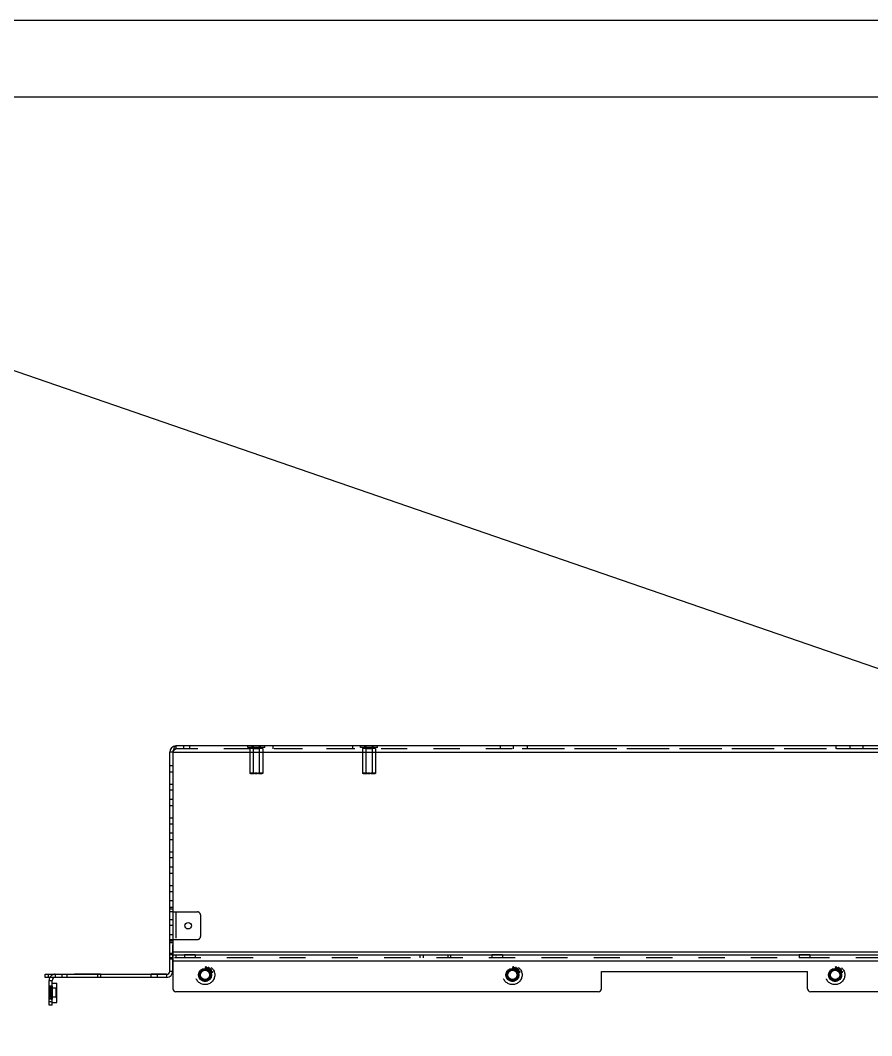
# Model space of a CAD drawing. Header units: millimetres. Extents: x 0 to 8948, y -1340 to 1100.
# Drawn here: x 4724.8 to 5001.9, y 769.6 to 1100 of the extents above; entities that cross this region are included whole.
import ezdxf

# ---------------------------------------------------------------- set-up
doc = ezdxf.new("R2010")
doc.units = ezdxf.units.MM
doc.header["$LTSCALE"] = 85.25
doc.linetypes.add('HIDDEN', pattern=[0.2, 0.1, -0.1])
doc.layers.get('0').update_dxf_attribs({"linetype": 'CONTINUOUS'})
doc.layers.add('02___PRT_ALL_AXES', color=7, linetype='CONTINUOUS')
doc.layers.add('DEFAULT_2', color=8, linetype='HIDDEN')

msp = doc.modelspace()

# ---------------------------------------------------------------- linework, layer by layer
at = {"color": 7, "linetype": 'Continuous'}
for p, q in [((4392.409, 1100), (5942.409, 1100)), ((4774.448, 861.913), (4773.448, 861.913)), ((4773.448, 810.913), (4774.448, 810.913)), ((4773.448, 799.913), (4774.448, 799.913)), ((4774.448, 795.913), (4773.448, 795.913)), ((4774.448, 794.913), (4773.448, 794.913)), ((4774.448, 795.913), (4774.448, 795.023)), ((4732.948, 788.613), (4732.948, 789.613)), ((4733.948, 788.613), (4733.948, 789.613)), ((4772.448, 789.613), (4772.448, 788.613)), ((4773.448, 790.613), (4774.448, 790.613)), ((4772.448, 788.613), (4732.948, 788.613)), ((4734.198, 787.613), (4735.198, 787.613)), ((4735.198, 779.613), (4735.198, 787.613)), ((4735.198, 786.763), (4736.698, 786.763)), ((4736.698, 780.463), (4736.698, 786.763)), ((4735.198, 780.613), (4734.198, 780.613)), ((4735.198, 780.463), (4736.698, 780.463)), ((4735.198, 779.613), (4734.198, 779.613))]:
    msp.add_line(p, q, dxfattribs=at)
msp.add_line((4392.409, 1100), (7581.815, 0))
at = {"color": 3, "linetype": 'Continuous'}
for p, q in [((5089.448, 863.913), (4775.448, 863.913)), ((4773.448, 790.613), (4773.448, 861.913)), ((4774.448, 861.913), (4774.448, 795.913)), ((4774.448, 861.913), (5090.448, 861.913)), ((4774.448, 809.913), (4773.448, 809.913)), ((4773.448, 800.913), (4774.448, 800.913)), ((4774.448, 796.913), (5090.448, 796.913)), ((4774.448, 795.913), (5146.948, 795.913)), ((4774.448, 795.023), (4774.448, 784.913)), ((5090.448, 793.913), (4774.448, 793.913)), ((4732.948, 789.613), (4772.448, 789.613)), ((4913.948, 784.913), (4913.948, 790.513)), ((4913.948, 790.513), (4980.948, 790.513)), ((4980.948, 784.913), (4980.948, 790.513)), ((4734.198, 779.613), (4734.198, 787.613)), ((4912.948, 783.913), (4775.448, 783.913)), ((5089.448, 783.913), (4981.948, 783.913))]:
    msp.add_line(p, q, dxfattribs=at)
at = {"color": 7, "linetype": 'Continuous'}
msp.add_lwpolyline([(4417.409, 25), (5917.409, 25), (5917.409, 1075), (4417.409, 1075)], close=True, dxfattribs=at)
for centre, radius in [((4784.948, 789.413), 1.8), ((4784.948, 789.413), 1.5), ((4884.948, 789.413), 1.8), ((4884.948, 789.413), 1.5), ((4989.948, 789.413), 1.8), ((4989.948, 789.413), 1.5)]:
    msp.add_circle(centre, radius, dxfattribs=at)
at = {"color": 3, "linetype": 'Continuous'}
for centre, radius, start, end in [((4775.448, 861.913), 2, 90, 180), ((4772.448, 790.613), 1, 270, 0), ((4736.198, 787.613), 2, 149.86467, 180), ((4775.448, 784.913), 1, 180, 270), ((4912.948, 784.913), 1, 270, 0), ((4981.948, 784.913), 1, 180, 270)]:
    msp.add_arc(centre, radius, start, end, dxfattribs=at)
at = {"color": 7, "linetype": 'Continuous'}
for centre, radius, start, end in [((4775.448, 861.913), 1, 144.96851, 180), ((4772.448, 790.613), 2, 270, 0), ((4736.198, 787.613), 1, 90, 180)]:
    msp.add_arc(centre, radius, start, end, dxfattribs=at)
at = {"color": 3, "linetype": 'Continuous'}
for points, knots in [([(4774.448, 861.913), (4774.494, 862.057), (4774.555, 862.249), (4774.618, 862.44), (4774.633, 862.487)], [0, 0, 0, 0, 0.7542178, 1, 1, 1, 1]), ([(4774.633, 862.487), (4774.697, 862.679), (4774.819, 863.028), (4774.987, 863.431), (4775.133, 863.679), (4775.25, 863.832), (4775.372, 863.913), (4775.448, 863.913)], [0, 0, 0, 0, 0.3589742, 0.6541261, 0.770894, 0.8657475, 1, 1, 1, 1])]:
    msp.add_open_spline(points, degree=3, knots=knots, dxfattribs=at)
at = {"layer": '02___PRT_ALL_AXES', "color": 8, "linetype": 'HIDDEN'}
for p, q in [((4799.503, 863.113), (4799.503, 854.913)), ((4803.693, 863.113), (4799.503, 863.113)), ((4799.703, 863.413), (4799.703, 863.113)), ((4803.493, 863.413), (4799.703, 863.413)), ((4800.598, 863.913), (4800.598, 854.913)), ((4802.598, 863.913), (4800.598, 863.913)), ((4802.598, 862.913), (4800.598, 862.913)), ((4802.598, 863.913), (4802.598, 854.913)), ((4803.493, 863.413), (4803.493, 863.113)), ((4803.693, 863.113), (4803.693, 854.913)), ((4806.948, 863.913), (4806.948, 862.913)), ((4832.948, 863.913), (4806.948, 863.913)), ((4832.948, 862.913), (4806.948, 862.913)), ((4832.948, 863.913), (4832.948, 862.913)), ((4836.203, 863.113), (4836.203, 854.913)), ((4840.393, 863.113), (4836.203, 863.113)), ((4836.403, 863.413), (4836.403, 863.113)), ((4840.193, 863.413), (4836.403, 863.413)), ((4837.298, 863.913), (4837.298, 854.913)), ((4839.298, 863.913), (4837.298, 863.913)), ((4839.298, 862.913), (4837.298, 862.913)), ((4839.298, 863.913), (4839.298, 854.913)), ((4840.193, 863.413), (4840.193, 863.113)), ((4840.393, 863.113), (4840.393, 854.913)), ((4880.948, 863.913), (4880.948, 862.913)), ((4998.948, 863.913), (4880.948, 863.913)), ((4998.948, 862.913), (4880.948, 862.913)), ((4885.198, 863.913), (4885.198, 862.913)), ((4889.698, 863.913), (4889.698, 862.913)), ((4990.198, 863.913), (4990.198, 862.913)), ((4994.698, 863.913), (4994.698, 862.913)), ((4998.948, 863.913), (4998.948, 862.913)), ((4803.693, 854.913), (4799.503, 854.913)), ((4840.393, 854.913), (4836.203, 854.913)), ((4773.448, 790.613), (4773.448, 802.483)), ((4774.448, 802.483), (4773.448, 802.483)), ((4773.448, 800.483), (4774.448, 800.483)), ((4774.448, 790.613), (4774.448, 802.483)), ((4778.198, 795.913), (4778.198, 794.913)), ((4781.698, 795.913), (4778.198, 795.913)), ((4781.698, 794.913), (4778.198, 794.913)), ((4781.698, 795.913), (4781.698, 794.913)), ((4878.198, 795.913), (4878.198, 794.913)), ((4881.698, 795.913), (4878.198, 795.913)), ((4881.698, 794.913), (4878.198, 794.913)), ((4881.698, 795.913), (4881.698, 794.913)), ((4981.698, 795.913), (4978.198, 795.913)), ((4978.198, 795.913), (4978.198, 794.913)), ((4981.698, 794.913), (4978.198, 794.913)), ((4981.698, 795.913), (4981.698, 794.913)), ((4738.448, 788.613), (4738.448, 789.613)), ((4750.948, 789.613), (4738.448, 789.613)), ((4739.948, 789.613), (4739.948, 788.613)), ((4749.948, 789.613), (4749.948, 788.613)), ((4750.948, 789.613), (4750.948, 788.613)), ((4767.389, 788.613), (4767.389, 789.613)), ((4772.448, 789.613), (4767.389, 789.613)), ((4769.389, 789.613), (4769.389, 788.613)), ((4750.948, 788.613), (4738.448, 788.613)), ((4772.448, 788.613), (4767.389, 788.613)), ((4734.198, 785.713), (4734.198, 781.513)), ((4735.198, 785.713), (4734.198, 785.713)), ((4734.198, 783.613), (4735.198, 783.613)), ((4735.198, 785.713), (4735.198, 781.513)), ((4735.198, 781.513), (4734.198, 781.513))]:
    msp.add_line(p, q, dxfattribs=at)
at = {"layer": '02___PRT_ALL_AXES', "color": 3, "linetype": 'Continuous'}
for centre, radius in [((4779.448, 805.413), 1.05), ((4784.948, 789.413), 2.1), ((4884.948, 789.413), 2.1), ((4989.948, 789.413), 2.1)]:
    msp.add_circle(centre, radius, dxfattribs=at)
at = {"layer": 'DEFAULT_2', "color": 8, "linetype": 'HIDDEN'}
for p, q in [((4775.448, 863.913), (4775.448, 862.913)), ((5089.448, 862.913), (4775.448, 862.913)), ((4777.948, 863.913), (4777.948, 862.913)), ((4779.948, 862.913), (4779.948, 863.913)), ((4798.855, 863.413), (4798.855, 863.913)), ((4804.34, 863.413), (4798.855, 863.413)), ((4800.227, 863.413), (4800.227, 863.913)), ((4800.598, 862.913), (4800.598, 854.913)), ((4802.598, 862.913), (4802.598, 854.913)), ((4802.969, 863.413), (4802.969, 863.913)), ((4804.34, 863.413), (4804.34, 863.913)), ((4835.555, 863.413), (4835.555, 863.913)), ((4841.04, 863.413), (4835.555, 863.413)), ((4836.927, 863.413), (4836.927, 863.913)), ((4837.298, 862.913), (4837.298, 854.913)), ((4839.298, 862.913), (4839.298, 854.913)), ((4839.669, 863.413), (4839.669, 863.913)), ((4841.04, 863.413), (4841.04, 863.913)), ((4774.448, 857.483), (4773.448, 857.483)), ((4773.448, 855.483), (4774.448, 855.483)), ((4799.631, 855.013), (4799.631, 854.913)), ((4800.968, 855.013), (4799.631, 855.013)), ((4799.678, 855.013), (4799.678, 854.913)), ((4799.678, 854.913), (4800.968, 854.913)), ((4799.814, 855.013), (4799.814, 854.913)), ((4799.908, 855.013), (4799.908, 854.913)), ((4799.948, 854.913), (4799.948, 855.013)), ((4800.097, 855.013), (4800.097, 854.913)), ((4800.189, 855.013), (4800.189, 854.913)), ((4800.303, 854.913), (4800.303, 855.013)), ((4800.41, 854.913), (4800.41, 855.013)), ((4800.515, 854.913), (4800.515, 855.013)), ((4800.722, 854.913), (4800.722, 855.013)), ((4800.864, 854.913), (4800.864, 855.013)), ((4800.968, 854.913), (4800.968, 855.013)), ((4801.167, 855.013), (4801.167, 854.913)), ((4801.936, 855.013), (4801.167, 855.013)), ((4801.168, 854.913), (4801.168, 855.013)), ((4801.207, 854.913), (4801.207, 855.013)), ((4801.207, 854.913), (4801.936, 854.913)), ((4801.231, 854.913), (4801.231, 855.013)), ((4801.312, 854.913), (4801.312, 855.013)), ((4801.316, 854.913), (4801.316, 855.013)), ((4801.335, 854.913), (4801.335, 855.013)), ((4801.355, 854.913), (4801.355, 855.013)), ((4801.401, 854.913), (4801.401, 855.013)), ((4801.419, 854.913), (4801.419, 855.013)), ((4801.523, 854.913), (4801.523, 855.013)), ((4801.547, 854.913), (4801.547, 855.013)), ((4801.607, 854.913), (4801.607, 855.013)), ((4801.63, 854.913), (4801.63, 855.013)), ((4801.71, 854.913), (4801.71, 855.013)), ((4801.755, 854.913), (4801.755, 855.013)), ((4801.766, 854.913), (4801.766, 855.013)), ((4801.771, 854.913), (4801.771, 855.013)), ((4801.81, 854.913), (4801.81, 855.013)), ((4801.811, 854.913), (4801.811, 855.013)), ((4801.837, 854.913), (4801.837, 855.013)), ((4801.869, 854.913), (4801.869, 855.013)), ((4801.912, 854.913), (4801.912, 855.013)), ((4801.916, 855.013), (4801.916, 854.913)), ((4801.918, 854.913), (4801.918, 855.013)), ((4801.918, 854.913), (4801.918, 855.013)), ((4801.935, 854.913), (4801.935, 855.013)), ((4801.936, 854.913), (4801.936, 855.013)), ((4802.309, 854.913), (4802.309, 855.013)), ((4803.6, 855.013), (4802.309, 855.013)), ((4802.309, 854.913), (4803.556, 854.913)), ((4802.313, 854.913), (4802.313, 855.013)), ((4802.373, 854.913), (4802.373, 855.013)), ((4802.407, 854.913), (4802.407, 855.013)), ((4802.457, 854.913), (4802.457, 855.013)), ((4802.46, 854.913), (4802.46, 855.013)), ((4802.485, 854.913), (4802.485, 855.013)), ((4802.487, 854.913), (4802.487, 855.013)), ((4802.494, 854.913), (4802.494, 855.013)), ((4802.509, 854.913), (4802.509, 855.013)), ((4802.516, 854.913), (4802.516, 855.013)), ((4802.518, 854.913), (4802.518, 855.013)), ((4802.543, 854.913), (4802.543, 855.013)), ((4802.546, 854.913), (4802.546, 855.013)), ((4802.593, 854.913), (4802.593, 855.013)), ((4802.596, 854.913), (4802.596, 855.013)), ((4802.608, 854.913), (4802.608, 855.013)), ((4802.618, 854.913), (4802.618, 855.013)), ((4802.63, 854.913), (4802.63, 855.013)), ((4802.643, 854.913), (4802.643, 855.013)), ((4802.678, 854.913), (4802.678, 855.013)), ((4802.69, 854.913), (4802.69, 855.013)), ((4802.694, 854.913), (4802.694, 855.013)), ((4802.698, 854.913), (4802.698, 855.013)), ((4802.7, 854.913), (4802.7, 855.013)), ((4802.701, 854.913), (4802.701, 855.013)), ((4802.72, 854.913), (4802.72, 855.013)), ((4802.75, 854.913), (4802.75, 855.013)), ((4802.764, 854.913), (4802.764, 855.013)), ((4802.766, 854.913), (4802.766, 855.013)), ((4802.791, 854.913), (4802.791, 855.013)), ((4802.793, 854.913), (4802.793, 855.013)), ((4802.819, 854.913), (4802.819, 855.013)), ((4802.844, 854.913), (4802.844, 855.013)), ((4802.852, 854.913), (4802.852, 855.013)), ((4802.859, 854.913), (4802.859, 855.013)), ((4802.894, 854.913), (4802.894, 855.013)), ((4802.926, 854.913), (4802.926, 855.013)), ((4802.927, 854.913), (4802.927, 855.013)), ((4802.958, 854.913), (4802.958, 855.013)), ((4802.994, 854.913), (4802.994, 855.013)), ((4803, 854.913), (4803, 855.013)), ((4803.009, 854.913), (4803.009, 855.013)), ((4803.034, 854.913), (4803.034, 855.013)), ((4803.059, 854.913), (4803.059, 855.013)), ((4803.061, 854.913), (4803.061, 855.013)), ((4803.087, 854.913), (4803.087, 855.013)), ((4803.102, 854.913), (4803.102, 855.013)), ((4803.133, 854.913), (4803.133, 855.013)), ((4803.151, 854.913), (4803.151, 855.013)), ((4803.152, 854.913), (4803.152, 855.013)), ((4803.154, 854.913), (4803.154, 855.013)), ((4803.156, 854.913), (4803.156, 855.013)), ((4803.209, 854.913), (4803.209, 855.013)), ((4803.221, 854.913), (4803.221, 855.013)), ((4803.239, 854.913), (4803.239, 855.013)), ((4803.244, 854.913), (4803.244, 855.013)), ((4803.259, 854.913), (4803.259, 855.013)), ((4803.261, 854.913), (4803.261, 855.013)), ((4803.274, 854.913), (4803.274, 855.013)), ((4803.296, 854.913), (4803.296, 855.013)), ((4803.306, 854.913), (4803.306, 855.013)), ((4803.348, 854.913), (4803.348, 855.013)), ((4803.375, 854.913), (4803.375, 855.013)), ((4803.407, 854.913), (4803.407, 855.013)), ((4803.409, 854.913), (4803.409, 855.013)), ((4803.428, 854.913), (4803.428, 855.013)), ((4803.43, 854.913), (4803.43, 855.013)), ((4803.45, 854.913), (4803.45, 855.013)), ((4803.474, 854.913), (4803.474, 855.013)), ((4803.492, 854.913), (4803.492, 855.013)), ((4803.493, 854.913), (4803.493, 855.013)), ((4803.502, 854.913), (4803.502, 855.013)), ((4803.516, 854.913), (4803.516, 855.013)), ((4803.556, 855.013), (4803.556, 854.913)), ((4803.575, 854.913), (4803.575, 855.013)), ((4803.585, 855.013), (4803.585, 854.913)), ((4803.585, 854.913), (4803.6, 854.913)), ((4803.6, 854.913), (4803.6, 855.013)), ((4836.331, 855.013), (4836.331, 854.913)), ((4837.668, 855.013), (4836.331, 855.013)), ((4836.378, 855.013), (4836.378, 854.913)), ((4836.378, 854.913), (4837.668, 854.913)), ((4836.514, 855.013), (4836.514, 854.913)), ((4836.608, 855.013), (4836.608, 854.913)), ((4836.648, 854.913), (4836.648, 855.013)), ((4836.797, 855.013), (4836.797, 854.913)), ((4836.889, 855.013), (4836.889, 854.913)), ((4837.003, 854.913), (4837.003, 855.013)), ((4837.11, 854.913), (4837.11, 855.013)), ((4837.215, 854.913), (4837.215, 855.013)), ((4837.422, 854.913), (4837.422, 855.013)), ((4837.564, 854.913), (4837.564, 855.013)), ((4837.668, 854.913), (4837.668, 855.013)), ((4837.867, 855.013), (4837.867, 854.913)), ((4838.636, 855.013), (4837.867, 855.013)), ((4837.868, 854.913), (4837.868, 855.013)), ((4837.907, 854.913), (4837.907, 855.013)), ((4837.907, 854.913), (4838.636, 854.913)), ((4837.931, 854.913), (4837.931, 855.013)), ((4838.012, 854.913), (4838.012, 855.013)), ((4838.016, 854.913), (4838.016, 855.013)), ((4838.035, 854.913), (4838.035, 855.013)), ((4838.055, 854.913), (4838.055, 855.013)), ((4838.101, 854.913), (4838.101, 855.013)), ((4838.119, 854.913), (4838.119, 855.013)), ((4838.223, 854.913), (4838.223, 855.013)), ((4838.247, 854.913), (4838.247, 855.013)), ((4838.307, 854.913), (4838.307, 855.013)), ((4838.33, 854.913), (4838.33, 855.013)), ((4838.41, 854.913), (4838.41, 855.013)), ((4838.455, 854.913), (4838.455, 855.013)), ((4838.466, 854.913), (4838.466, 855.013)), ((4838.471, 854.913), (4838.471, 855.013)), ((4838.51, 854.913), (4838.51, 855.013)), ((4838.511, 854.913), (4838.511, 855.013)), ((4838.537, 854.913), (4838.537, 855.013)), ((4838.569, 854.913), (4838.569, 855.013)), ((4838.612, 854.913), (4838.612, 855.013)), ((4838.616, 855.013), (4838.616, 854.913)), ((4838.618, 854.913), (4838.618, 855.013)), ((4838.618, 854.913), (4838.618, 855.013)), ((4838.635, 854.913), (4838.635, 855.013)), ((4838.636, 854.913), (4838.636, 855.013)), ((4839.009, 854.913), (4839.009, 855.013)), ((4840.3, 855.013), (4839.009, 855.013)), ((4839.009, 854.913), (4840.256, 854.913)), ((4839.013, 854.913), (4839.013, 855.013)), ((4839.073, 854.913), (4839.073, 855.013)), ((4839.107, 854.913), (4839.107, 855.013)), ((4839.157, 854.913), (4839.157, 855.013)), ((4839.16, 854.913), (4839.16, 855.013)), ((4839.185, 854.913), (4839.185, 855.013)), ((4839.187, 854.913), (4839.187, 855.013)), ((4839.194, 854.913), (4839.194, 855.013)), ((4839.209, 854.913), (4839.209, 855.013)), ((4839.216, 854.913), (4839.216, 855.013)), ((4839.218, 854.913), (4839.218, 855.013)), ((4839.243, 854.913), (4839.243, 855.013)), ((4839.246, 854.913), (4839.246, 855.013)), ((4839.293, 854.913), (4839.293, 855.013)), ((4839.296, 854.913), (4839.296, 855.013)), ((4839.308, 854.913), (4839.308, 855.013)), ((4839.318, 854.913), (4839.318, 855.013)), ((4839.33, 854.913), (4839.33, 855.013)), ((4839.343, 854.913), (4839.343, 855.013)), ((4839.378, 854.913), (4839.378, 855.013)), ((4839.39, 854.913), (4839.39, 855.013)), ((4839.394, 854.913), (4839.394, 855.013)), ((4839.398, 854.913), (4839.398, 855.013)), ((4839.4, 854.913), (4839.4, 855.013)), ((4839.401, 854.913), (4839.401, 855.013)), ((4839.42, 854.913), (4839.42, 855.013)), ((4839.45, 854.913), (4839.45, 855.013)), ((4839.464, 854.913), (4839.464, 855.013)), ((4839.466, 854.913), (4839.466, 855.013)), ((4839.491, 854.913), (4839.491, 855.013)), ((4839.493, 854.913), (4839.493, 855.013)), ((4839.519, 854.913), (4839.519, 855.013)), ((4839.544, 854.913), (4839.544, 855.013)), ((4839.552, 854.913), (4839.552, 855.013)), ((4839.559, 854.913), (4839.559, 855.013)), ((4839.594, 854.913), (4839.594, 855.013)), ((4839.626, 854.913), (4839.626, 855.013)), ((4839.627, 854.913), (4839.627, 855.013)), ((4839.658, 854.913), (4839.658, 855.013)), ((4839.694, 854.913), (4839.694, 855.013)), ((4839.7, 854.913), (4839.7, 855.013)), ((4839.709, 854.913), (4839.709, 855.013)), ((4839.734, 854.913), (4839.734, 855.013)), ((4839.759, 854.913), (4839.759, 855.013)), ((4839.761, 854.913), (4839.761, 855.013)), ((4839.787, 854.913), (4839.787, 855.013)), ((4839.802, 854.913), (4839.802, 855.013)), ((4839.833, 854.913), (4839.833, 855.013)), ((4839.851, 854.913), (4839.851, 855.013)), ((4839.852, 854.913), (4839.852, 855.013)), ((4839.854, 854.913), (4839.854, 855.013)), ((4839.856, 854.913), (4839.856, 855.013)), ((4839.909, 854.913), (4839.909, 855.013)), ((4839.921, 854.913), (4839.921, 855.013)), ((4839.939, 854.913), (4839.939, 855.013)), ((4839.944, 854.913), (4839.944, 855.013)), ((4839.959, 854.913), (4839.959, 855.013)), ((4839.961, 854.913), (4839.961, 855.013)), ((4839.974, 854.913), (4839.974, 855.013)), ((4839.996, 854.913), (4839.996, 855.013)), ((4840.006, 854.913), (4840.006, 855.013)), ((4840.048, 854.913), (4840.048, 855.013)), ((4840.075, 854.913), (4840.075, 855.013)), ((4840.107, 854.913), (4840.107, 855.013)), ((4840.109, 854.913), (4840.109, 855.013)), ((4840.128, 854.913), (4840.128, 855.013)), ((4840.13, 854.913), (4840.13, 855.013)), ((4840.15, 854.913), (4840.15, 855.013)), ((4840.174, 854.913), (4840.174, 855.013)), ((4840.192, 854.913), (4840.192, 855.013)), ((4840.193, 854.913), (4840.193, 855.013)), ((4840.202, 854.913), (4840.202, 855.013)), ((4840.216, 854.913), (4840.216, 855.013)), ((4840.256, 855.013), (4840.256, 854.913)), ((4840.275, 854.913), (4840.275, 855.013)), ((4840.285, 855.013), (4840.285, 854.913)), ((4840.285, 854.913), (4840.3, 854.913)), ((4840.3, 854.913), (4840.3, 855.013)), ((4773.448, 851.483), (4774.448, 851.483)), ((4774.448, 849.483), (4773.448, 849.483)), ((4774.448, 846.483), (4773.448, 846.483)), ((4773.448, 844.483), (4774.448, 844.483)), ((4773.448, 840.483), (4774.448, 840.483)), ((4774.448, 838.483), (4773.448, 838.483)), ((4774.448, 835.483), (4773.448, 835.483)), ((4773.448, 833.483), (4774.448, 833.483)), ((4773.448, 829.483), (4774.448, 829.483)), ((4774.448, 827.483), (4773.448, 827.483)), ((4774.448, 824.483), (4773.448, 824.483)), ((4773.448, 822.483), (4774.448, 822.483)), ((4773.448, 818.483), (4774.448, 818.483)), ((4774.448, 816.483), (4773.448, 816.483)), ((4774.448, 813.483), (4773.448, 813.483)), ((4773.448, 811.483), (4774.448, 811.483)), ((4774.448, 809.913), (4782.448, 809.913)), ((4775.448, 809.913), (4775.448, 800.913)), ((4773.448, 807.483), (4774.448, 807.483)), ((4783.448, 808.913), (4783.448, 801.913)), ((4774.448, 805.483), (4773.448, 805.483)), ((4774.448, 802.483), (4773.448, 802.483)), ((4773.448, 800.483), (4774.448, 800.483)), ((4774.448, 800.913), (4782.448, 800.913)), ((4773.448, 796.483), (4774.448, 796.483)), ((4774.448, 794.483), (4773.448, 794.483)), ((5090.448, 794.913), (4774.448, 794.913)), ((4775.448, 795.913), (4775.448, 794.913)), ((4854.948, 794.913), (4854.948, 795.913)), ((4855.948, 795.913), (4855.948, 794.913)), ((4863.948, 795.913), (4863.948, 794.913)), ((4864.948, 794.913), (4864.948, 795.913)), ((4736.198, 789.613), (4736.198, 788.613)), ((4767.389, 788.613), (4767.389, 789.613)), ((4769.389, 789.613), (4769.389, 788.613)), ((4785.044, 792.014), (4785.039, 791.878)), ((4785.039, 791.878), (4785.052, 791.877)), ((4785.318, 791.577), (4785.306, 791.578)), ((4785.311, 791.473), (4785.318, 791.577)), ((4785.543, 791.81), (4785.532, 791.772)), ((4785.532, 791.772), (4785.738, 791.71)), ((4785.75, 791.747), (4785.543, 791.81)), ((4785.71, 791.368), (4785.703, 791.356)), ((4785.786, 791.334), (4785.71, 791.368)), ((4785.738, 791.71), (4785.75, 791.747)), ((4786.034, 791.745), (4785.786, 791.334)), ((4785.814, 791.33), (4786.057, 791.732)), ((4786.302, 791.67), (4785.814, 791.33)), ((4785.849, 791.268), (4786.255, 791.55)), ((4785.986, 791.855), (4785.978, 791.843)), ((4785.978, 791.843), (4786.016, 791.809)), ((4786.103, 791.756), (4786.18, 791.721)), ((4786.255, 791.55), (4786.179, 791.069)), ((4786.18, 791.721), (4786.187, 791.734)), ((4786.216, 791.133), (4786.302, 791.67)), ((4786.435, 791.497), (4786.216, 791.133)), ((4786.279, 791.102), (4786.492, 791.455)), ((4786.333, 790.993), (4786.291, 791.032)), ((4786.326, 790.98), (4786.333, 790.993)), ((4786.4, 791.605), (4786.392, 791.593)), ((4786.392, 791.593), (4786.433, 791.556)), ((4786.479, 790.971), (4786.461, 790.977)), ((4786.541, 791.485), (4786.615, 791.459)), ((4786.615, 791.459), (4786.622, 791.471)), ((4786.657, 791.029), (4786.637, 791.024)), ((4786.754, 791.277), (4786.747, 791.259)), ((4786.848, 790.176), (4786.859, 790.148)), ((4786.859, 790.148), (4787.341, 790.349)), ((4787.318, 790.404), (4786.904, 790.232)), ((4786.904, 790.232), (4786.927, 790.359)), ((4786.927, 790.359), (4786.906, 790.364)), ((4786.981, 790.814), (4786.948, 790.793)), ((4786.948, 790.793), (4787.062, 790.611)), ((4787.095, 790.631), (4786.981, 790.814)), ((4787.062, 790.611), (4787.095, 790.631)), ((4787.342, 790.499), (4787.328, 790.494)), ((4787.328, 790.494), (4787.339, 790.447)), ((4787.387, 790.333), (4787.41, 790.297)), ((4787.41, 790.297), (4787.423, 790.303)), ((4885.044, 792.014), (4885.039, 791.878)), ((4885.039, 791.878), (4885.052, 791.877)), ((4885.318, 791.577), (4885.306, 791.578)), ((4885.311, 791.473), (4885.318, 791.577)), ((4885.543, 791.81), (4885.532, 791.772)), ((4885.532, 791.772), (4885.738, 791.71)), ((4885.75, 791.747), (4885.543, 791.81)), ((4885.71, 791.368), (4885.703, 791.356)), ((4885.786, 791.334), (4885.71, 791.368)), ((4885.738, 791.71), (4885.75, 791.747)), ((4886.034, 791.745), (4885.786, 791.334)), ((4885.814, 791.33), (4886.057, 791.732)), ((4886.302, 791.67), (4885.814, 791.33)), ((4885.849, 791.268), (4886.255, 791.55)), ((4885.986, 791.855), (4885.978, 791.843)), ((4885.978, 791.843), (4886.016, 791.809)), ((4886.103, 791.756), (4886.18, 791.721)), ((4886.255, 791.55), (4886.179, 791.069)), ((4886.18, 791.721), (4886.187, 791.734)), ((4886.216, 791.133), (4886.302, 791.67)), ((4886.435, 791.497), (4886.216, 791.133)), ((4886.279, 791.102), (4886.492, 791.455)), ((4886.333, 790.993), (4886.291, 791.032)), ((4886.326, 790.98), (4886.333, 790.993)), ((4886.4, 791.605), (4886.392, 791.593)), ((4886.392, 791.593), (4886.433, 791.556)), ((4886.479, 790.971), (4886.461, 790.977)), ((4886.541, 791.485), (4886.615, 791.459)), ((4886.615, 791.459), (4886.622, 791.471)), ((4886.657, 791.029), (4886.637, 791.024)), ((4886.754, 791.277), (4886.747, 791.259)), ((4886.848, 790.176), (4886.859, 790.148)), ((4886.859, 790.148), (4887.341, 790.349)), ((4887.318, 790.404), (4886.904, 790.232)), ((4886.904, 790.232), (4886.927, 790.359)), ((4886.927, 790.359), (4886.906, 790.364)), ((4886.981, 790.814), (4886.948, 790.793)), ((4886.948, 790.793), (4887.062, 790.611)), ((4887.095, 790.631), (4886.981, 790.814)), ((4887.062, 790.611), (4887.095, 790.631)), ((4887.342, 790.499), (4887.328, 790.494)), ((4887.328, 790.494), (4887.339, 790.447)), ((4887.387, 790.333), (4887.41, 790.297)), ((4887.41, 790.297), (4887.423, 790.303)), ((4990.044, 792.014), (4990.039, 791.878)), ((4990.039, 791.878), (4990.052, 791.877)), ((4990.318, 791.577), (4990.306, 791.578)), ((4990.311, 791.473), (4990.318, 791.577)), ((4990.543, 791.81), (4990.532, 791.772)), ((4990.532, 791.772), (4990.738, 791.71)), ((4990.75, 791.747), (4990.543, 791.81)), ((4990.71, 791.368), (4990.703, 791.356)), ((4990.786, 791.334), (4990.71, 791.368)), ((4990.738, 791.71), (4990.75, 791.747)), ((4991.034, 791.745), (4990.786, 791.334)), ((4990.814, 791.33), (4991.057, 791.732)), ((4991.302, 791.67), (4990.814, 791.33)), ((4990.849, 791.268), (4991.255, 791.55)), ((4990.986, 791.855), (4990.978, 791.843)), ((4990.978, 791.843), (4991.016, 791.809)), ((4991.103, 791.756), (4991.18, 791.721)), ((4991.255, 791.55), (4991.179, 791.069)), ((4991.18, 791.721), (4991.187, 791.734)), ((4991.216, 791.133), (4991.302, 791.67)), ((4991.435, 791.497), (4991.216, 791.133)), ((4991.279, 791.102), (4991.492, 791.455)), ((4991.333, 790.993), (4991.291, 791.032)), ((4991.326, 790.98), (4991.333, 790.993)), ((4991.4, 791.605), (4991.392, 791.593)), ((4991.392, 791.593), (4991.433, 791.556)), ((4991.479, 790.971), (4991.461, 790.977)), ((4991.541, 791.485), (4991.615, 791.459)), ((4991.615, 791.459), (4991.622, 791.471)), ((4991.657, 791.029), (4991.637, 791.024)), ((4991.754, 791.277), (4991.747, 791.259)), ((4991.848, 790.176), (4991.859, 790.148)), ((4991.859, 790.148), (4992.341, 790.349)), ((4992.318, 790.404), (4991.904, 790.232)), ((4991.904, 790.232), (4991.927, 790.359)), ((4991.927, 790.359), (4991.906, 790.364)), ((4991.981, 790.814), (4991.948, 790.793)), ((4991.948, 790.793), (4992.062, 790.611)), ((4992.095, 790.631), (4991.981, 790.814)), ((4992.062, 790.611), (4992.095, 790.631)), ((4992.342, 790.499), (4992.328, 790.494)), ((4992.328, 790.494), (4992.339, 790.447)), ((4992.387, 790.333), (4992.41, 790.297)), ((4992.41, 790.297), (4992.423, 790.303)), ((4734.228, 785.738), (4734.228, 781.488)), ((4734.228, 785.738), (4734.328, 785.738)), ((4734.228, 785.413), (4734.528, 785.113)), ((4734.328, 785.738), (4734.328, 781.488)), ((4734.328, 785.738), (4734.818, 785.512)), ((4734.528, 785.113), (4734.528, 782.113)), ((4736.398, 785.113), (4734.528, 785.113)), ((4734.818, 785.738), (4734.818, 781.488)), ((4734.818, 785.738), (4735.198, 785.738)), ((4736.398, 785.113), (4736.698, 785.413)), ((4736.398, 785.113), (4736.398, 782.113)), ((4736.678, 784.811), (4736.678, 786.241)), ((4736.698, 786.241), (4736.678, 786.241)), ((4736.678, 786.239), (4736.698, 786.239)), ((4736.698, 786.214), (4736.678, 786.214)), ((4736.678, 786.213), (4736.698, 786.213)), ((4736.678, 786.181), (4736.698, 786.181)), ((4736.678, 786.177), (4736.698, 786.177)), ((4736.678, 786.172), (4736.698, 786.172)), ((4736.678, 786.092), (4736.698, 786.092)), ((4736.678, 786.078), (4736.698, 786.078)), ((4736.678, 786.077), (4736.698, 786.077)), ((4736.698, 786.055), (4736.678, 786.055)), ((4736.678, 786.049), (4736.698, 786.049)), ((4736.678, 786.043), (4736.698, 786.043)), ((4736.678, 786.028), (4736.698, 786.028)), ((4736.678, 786.01), (4736.698, 786.01)), ((4736.678, 786.009), (4736.698, 786.009)), ((4736.678, 785.992), (4736.698, 785.992)), ((4736.678, 785.976), (4736.698, 785.976)), ((4736.678, 785.975), (4736.698, 785.975)), ((4736.678, 785.972), (4736.698, 785.972)), ((4736.698, 785.959), (4736.678, 785.959)), ((4736.698, 785.956), (4736.678, 785.956)), ((4736.678, 785.954), (4736.698, 785.954)), ((4736.678, 785.947), (4736.698, 785.947)), ((4736.698, 785.945), (4736.678, 785.945)), ((4736.678, 785.934), (4736.698, 785.934)), ((4736.678, 785.932), (4736.698, 785.932)), ((4736.678, 785.921), (4736.698, 785.921)), ((4736.678, 785.91), (4736.698, 785.91)), ((4736.678, 785.902), (4736.698, 785.902)), ((4736.678, 785.889), (4736.698, 785.889)), ((4736.678, 785.87), (4736.698, 785.87)), ((4736.678, 785.832), (4736.698, 785.832)), ((4736.678, 785.814), (4736.698, 785.814)), ((4736.698, 785.805), (4736.678, 785.805)), ((4736.678, 785.793), (4736.698, 785.793)), ((4736.678, 785.78), (4736.698, 785.78)), ((4736.678, 785.778), (4736.698, 785.778)), ((4736.678, 785.777), (4736.698, 785.777)), ((4736.678, 785.756), (4736.698, 785.756)), ((4736.678, 785.75), (4736.698, 785.75)), ((4736.678, 785.736), (4736.698, 785.736)), ((4736.678, 785.73), (4736.698, 785.73)), ((4736.678, 785.711), (4736.698, 785.711)), ((4736.678, 785.703), (4736.698, 785.703)), ((4736.698, 785.697), (4736.678, 785.697)), ((4736.698, 785.689), (4736.678, 785.689)), ((4736.678, 785.686), (4736.698, 785.686)), ((4736.698, 785.685), (4736.678, 785.685)), ((4736.678, 785.673), (4736.698, 785.673)), ((4736.698, 785.673), (4736.678, 785.673)), ((4736.678, 785.671), (4736.698, 785.671)), ((4736.678, 785.659), (4736.698, 785.659)), ((4736.678, 785.655), (4736.698, 785.655)), ((4736.678, 785.648), (4736.698, 785.648)), ((4736.678, 785.646), (4736.698, 785.646)), ((4736.678, 785.568), (4736.698, 785.568)), ((4736.678, 785.556), (4736.698, 785.556)), ((4736.678, 785.534), (4736.698, 785.534)), ((4736.678, 785.53), (4736.698, 785.53)), ((4736.678, 785.513), (4736.698, 785.513)), ((4736.698, 785.483), (4736.678, 785.483)), ((4736.698, 785.477), (4736.678, 785.477)), ((4736.678, 785.476), (4736.698, 785.476)), ((4736.698, 785.468), (4736.678, 785.468)), ((4736.678, 785.459), (4736.698, 785.459)), ((4736.678, 785.44), (4736.698, 785.44)), ((4736.678, 785.424), (4736.698, 785.424)), ((4736.678, 785.415), (4736.698, 785.415)), ((4736.678, 785.386), (4736.698, 785.386)), ((4736.678, 785.333), (4736.698, 785.333)), ((4736.698, 785.302), (4736.678, 785.302)), ((4736.678, 785.281), (4736.698, 785.281)), ((4736.678, 785.269), (4736.698, 785.269)), ((4736.678, 785.265), (4736.698, 785.265)), ((4736.678, 785.255), (4736.698, 785.255)), ((4736.678, 785.232), (4736.698, 785.232)), ((4736.698, 785.229), (4736.678, 785.229)), ((4736.678, 785.225), (4736.698, 785.225)), ((4736.678, 785.224), (4736.698, 785.224)), ((4736.678, 785.193), (4736.698, 785.193)), ((4736.698, 785.18), (4736.678, 785.18)), ((4736.678, 785.177), (4736.698, 785.177)), ((4736.678, 785.173), (4736.698, 785.173)), ((4736.698, 785.171), (4736.678, 785.171)), ((4736.678, 785.157), (4736.698, 785.157)), ((4736.678, 785.129), (4736.698, 785.129)), ((4736.678, 785.128), (4736.698, 785.128)), ((4736.678, 785.116), (4736.698, 785.116)), ((4736.678, 785.109), (4736.698, 785.109)), ((4736.678, 785.091), (4736.698, 785.091)), ((4736.678, 785.068), (4736.698, 785.068)), ((4736.678, 785.064), (4736.698, 785.064)), ((4736.678, 785.025), (4736.698, 785.025)), ((4736.678, 785.015), (4736.698, 785.015)), ((4736.678, 785.014), (4736.698, 785.014)), ((4736.678, 784.994), (4736.698, 784.994)), ((4736.678, 784.994), (4736.698, 784.994)), ((4736.678, 784.993), (4736.698, 784.993)), ((4736.678, 784.977), (4736.698, 784.977)), ((4736.678, 784.951), (4736.698, 784.951)), ((4736.678, 784.934), (4736.698, 784.934)), ((4736.678, 784.933), (4736.698, 784.933)), ((4736.678, 784.831), (4736.698, 784.831)), ((4736.678, 784.811), (4736.698, 784.811)), ((4736.678, 784.348), (4736.678, 784.699)), ((4736.698, 784.699), (4736.678, 784.699)), ((4736.678, 784.694), (4736.698, 784.694)), ((4736.678, 784.647), (4736.698, 784.647)), ((4736.698, 784.604), (4736.678, 784.604)), ((4736.678, 784.6), (4736.698, 784.6)), ((4736.678, 784.564), (4736.698, 784.564)), ((4736.678, 784.559), (4736.698, 784.559)), ((4736.698, 784.552), (4736.678, 784.552)), ((4736.678, 784.549), (4736.698, 784.549)), ((4736.698, 784.533), (4736.678, 784.533)), ((4736.678, 784.503), (4736.698, 784.503)), ((4736.678, 784.497), (4736.698, 784.497)), ((4736.678, 784.432), (4736.698, 784.432)), ((4736.698, 784.376), (4736.678, 784.376)), ((4736.678, 784.348), (4736.698, 784.348)), ((4734.528, 782.113), (4734.228, 781.813)), ((4734.228, 781.488), (4734.328, 781.488)), ((4734.818, 781.713), (4734.328, 781.488)), ((4736.398, 782.113), (4734.528, 782.113)), ((4734.818, 781.488), (4735.198, 781.488)), ((4736.398, 782.113), (4736.698, 781.813))]:
    msp.add_line(p, q, dxfattribs=at)
for centre, radius in [((4784.948, 789.413), 3.15), ((4784.948, 789.413), 2.125), ((4784.948, 789.413), 1.9), ((4884.948, 789.413), 3.15), ((4884.948, 789.413), 2.125), ((4884.948, 789.413), 1.9), ((4989.948, 789.413), 3.15), ((4989.948, 789.413), 2.125), ((4989.948, 789.413), 1.9)]:
    msp.add_circle(centre, radius, dxfattribs=at)
for centre, radius, start, end in [((4775.448, 861.913), 1, 90, 144.96851), ((4782.448, 808.913), 1, 0, 90), ((4782.448, 801.913), 1, 270, 0), ((4736.198, 787.613), 2, 90, 149.86467), ((4785.515, 789.794), 1.438, 58.91018, 62.46337), ((4885.515, 789.794), 1.438, 58.91018, 62.46337), ((4990.515, 789.794), 1.438, 58.91018, 62.46337)]:
    msp.add_arc(centre, radius, start, end, dxfattribs=at)
msp.add_open_spline([(4774.448, 861.913), (4774.53, 862.041), (4774.687, 862.287), (4774.962, 862.667), (4775.255, 862.913), (4775.448, 862.913)], degree=3, knots=[0, 0, 0, 0, 0.3160847, 0.5993038, 1, 1, 1, 1], dxfattribs=at)
for points in [[(4785.012, 791.614), (4785.007, 791.572), (4785.02, 791.535), (4785.05, 791.503)], [(4785.058, 791.702), (4785.031, 791.678), (4785.016, 791.648), (4785.012, 791.614)], [(4785.208, 792.039), (4785.15, 792.046), (4785.095, 792.037), (4785.044, 792.014)], [(4785.05, 791.503), (4785.08, 791.472), (4785.122, 791.453), (4785.175, 791.448)], [(4785.052, 791.877), (4785.062, 791.921), (4785.084, 791.956), (4785.118, 791.981)], [(4785.084, 791.511), (4785.064, 791.532), (4785.056, 791.555), (4785.059, 791.58)], [(4785.199, 791.776), (4785.133, 791.75), (4785.086, 791.726), (4785.058, 791.702)], [(4785.059, 791.58), (4785.061, 791.6), (4785.071, 791.618), (4785.091, 791.632)], [(4785.163, 791.474), (4785.131, 791.477), (4785.104, 791.49), (4785.084, 791.511)], [(4785.091, 791.632), (4785.111, 791.647), (4785.15, 791.666), (4785.209, 791.689)], [(4785.118, 791.981), (4785.152, 792.007), (4785.187, 792.017), (4785.225, 792.013)], [(4785.306, 791.578), (4785.28, 791.501), (4785.232, 791.466), (4785.163, 791.474)], [(4785.175, 791.448), (4785.228, 791.442), (4785.273, 791.451), (4785.311, 791.473)], [(4785.303, 791.828), (4785.281, 791.812), (4785.247, 791.795), (4785.199, 791.776)], [(4785.351, 791.977), (4785.319, 792.012), (4785.272, 792.032), (4785.208, 792.039)], [(4785.209, 791.689), (4785.269, 791.713), (4785.314, 791.734), (4785.341, 791.754)], [(4785.225, 792.013), (4785.26, 792.009), (4785.289, 791.996), (4785.311, 791.972)], [(4785.34, 791.892), (4785.337, 791.865), (4785.325, 791.844), (4785.303, 791.828)], [(4785.311, 791.972), (4785.333, 791.948), (4785.343, 791.921), (4785.34, 791.892)], [(4785.341, 791.754), (4785.369, 791.773), (4785.386, 791.805), (4785.391, 791.849)], [(4785.391, 791.849), (4785.396, 791.899), (4785.383, 791.943), (4785.351, 791.977)], [(4785.703, 791.356), (4785.712, 791.352), (4785.738, 791.338), (4785.779, 791.313)], [(4785.779, 791.313), (4785.813, 791.292), (4785.837, 791.277), (4785.849, 791.268)], [(4786.085, 791.792), (4786.059, 791.808), (4786.025, 791.829), (4785.986, 791.855)], [(4786.016, 791.809), (4786.033, 791.794), (4786.043, 791.782), (4786.044, 791.775)], [(4786.044, 791.775), (4786.045, 791.768), (4786.041, 791.758), (4786.034, 791.745)], [(4786.057, 791.732), (4786.072, 791.757), (4786.087, 791.764), (4786.103, 791.756)], [(4786.187, 791.734), (4786.155, 791.751), (4786.121, 791.77), (4786.085, 791.792)], [(4786.257, 791.025), (4786.282, 791.01), (4786.305, 790.995), (4786.326, 790.98)], [(4786.268, 791.065), (4786.266, 791.075), (4786.27, 791.087), (4786.279, 791.102)], [(4786.291, 791.032), (4786.277, 791.045), (4786.27, 791.055), (4786.268, 791.065)], [(4786.51, 791.536), (4786.477, 791.556), (4786.441, 791.579), (4786.4, 791.605)], [(4786.461, 790.977), (4786.441, 790.936), (4786.432, 790.9), (4786.434, 790.868)], [(4786.433, 791.556), (4786.444, 791.546), (4786.449, 791.538), (4786.449, 791.53)], [(4786.434, 790.868), (4786.436, 790.836), (4786.449, 790.806), (4786.474, 790.777)], [(4786.449, 791.53), (4786.449, 791.524), (4786.445, 791.513), (4786.435, 791.497)], [(4786.465, 790.891), (4786.461, 790.917), (4786.466, 790.944), (4786.479, 790.971)], [(4786.494, 790.825), (4786.478, 790.843), (4786.469, 790.865), (4786.465, 790.891)], [(4786.474, 790.777), (4786.497, 790.752), (4786.523, 790.738), (4786.553, 790.734)], [(4786.492, 791.455), (4786.502, 791.472), (4786.509, 791.482), (4786.516, 791.486)], [(4786.552, 790.794), (4786.531, 790.796), (4786.511, 790.806), (4786.494, 790.825)], [(4786.622, 791.471), (4786.572, 791.5), (4786.534, 791.522), (4786.51, 791.536)], [(4786.516, 791.486), (4786.522, 791.489), (4786.531, 791.49), (4786.541, 791.485)], [(4786.614, 790.815), (4786.596, 790.799), (4786.575, 790.792), (4786.552, 790.794)], [(4786.553, 790.734), (4786.583, 790.73), (4786.607, 790.735), (4786.624, 790.751)], [(4786.64, 790.973), (4786.648, 790.891), (4786.64, 790.838), (4786.614, 790.815)], [(4786.624, 790.751), (4786.642, 790.767), (4786.653, 790.788), (4786.658, 790.814)], [(4786.637, 791.024), (4786.637, 791.008), (4786.638, 790.991), (4786.64, 790.973)], [(4786.68, 790.957), (4786.665, 790.973), (4786.658, 790.998), (4786.657, 791.029)], [(4786.658, 790.814), (4786.663, 790.841), (4786.663, 790.874), (4786.66, 790.916)], [(4786.66, 790.916), (4786.687, 790.882), (4786.72, 790.864), (4786.76, 790.864)], [(4786.756, 790.929), (4786.725, 790.926), (4786.699, 790.935), (4786.68, 790.957)], [(4786.747, 791.259), (4786.747, 791.252), (4786.749, 791.245), (4786.754, 791.24)], [(4786.802, 791.276), (4786.78, 791.285), (4786.764, 791.286), (4786.754, 791.277)], [(4786.754, 791.24), (4786.761, 791.232), (4786.773, 791.227), (4786.79, 791.224)], [(4786.847, 790.971), (4786.818, 790.946), (4786.788, 790.932), (4786.756, 790.929)], [(4786.76, 790.864), (4786.799, 790.863), (4786.836, 790.878), (4786.87, 790.909)], [(4786.79, 791.224), (4786.831, 791.217), (4786.86, 791.203), (4786.876, 791.186)], [(4786.877, 791.215), (4786.849, 791.246), (4786.823, 791.266), (4786.802, 791.276)], [(4786.906, 791.081), (4786.901, 791.039), (4786.881, 791.002), (4786.847, 790.971)], [(4786.906, 790.364), (4786.897, 790.315), (4786.877, 790.252), (4786.848, 790.176)], [(4786.87, 790.909), (4786.914, 790.948), (4786.937, 790.997), (4786.939, 791.055)], [(4786.876, 791.186), (4786.9, 791.159), (4786.911, 791.124), (4786.906, 791.081)], [(4786.939, 791.055), (4786.941, 791.114), (4786.92, 791.167), (4786.877, 791.215)], [(4787.339, 790.447), (4787.344, 790.426), (4787.337, 790.412), (4787.318, 790.404)], [(4787.341, 790.349), (4787.361, 790.357), (4787.375, 790.352), (4787.387, 790.333)], [(4787.38, 790.4), (4787.365, 790.437), (4787.352, 790.47), (4787.342, 790.499)], [(4787.423, 790.303), (4787.409, 790.332), (4787.395, 790.364), (4787.38, 790.4)], [(4885.012, 791.614), (4885.007, 791.572), (4885.02, 791.535), (4885.05, 791.503)], [(4885.058, 791.702), (4885.031, 791.678), (4885.016, 791.648), (4885.012, 791.614)], [(4885.208, 792.039), (4885.15, 792.046), (4885.095, 792.037), (4885.044, 792.014)], [(4885.05, 791.503), (4885.08, 791.472), (4885.122, 791.453), (4885.175, 791.448)], [(4885.052, 791.877), (4885.062, 791.921), (4885.084, 791.956), (4885.118, 791.981)], [(4885.084, 791.511), (4885.064, 791.532), (4885.056, 791.555), (4885.059, 791.58)], [(4885.199, 791.776), (4885.133, 791.75), (4885.086, 791.726), (4885.058, 791.702)], [(4885.059, 791.58), (4885.061, 791.6), (4885.071, 791.618), (4885.091, 791.632)], [(4885.163, 791.474), (4885.131, 791.477), (4885.104, 791.49), (4885.084, 791.511)], [(4885.091, 791.632), (4885.111, 791.647), (4885.15, 791.666), (4885.209, 791.689)], [(4885.118, 791.981), (4885.152, 792.007), (4885.187, 792.017), (4885.225, 792.013)], [(4885.306, 791.578), (4885.28, 791.501), (4885.232, 791.466), (4885.163, 791.474)], [(4885.175, 791.448), (4885.228, 791.442), (4885.273, 791.451), (4885.311, 791.473)], [(4885.303, 791.828), (4885.281, 791.812), (4885.247, 791.795), (4885.199, 791.776)], [(4885.351, 791.977), (4885.319, 792.012), (4885.272, 792.032), (4885.208, 792.039)], [(4885.209, 791.689), (4885.269, 791.713), (4885.314, 791.734), (4885.341, 791.754)], [(4885.225, 792.013), (4885.26, 792.009), (4885.289, 791.996), (4885.311, 791.972)], [(4885.34, 791.892), (4885.337, 791.865), (4885.325, 791.844), (4885.303, 791.828)], [(4885.311, 791.972), (4885.333, 791.948), (4885.343, 791.921), (4885.34, 791.892)], [(4885.341, 791.754), (4885.369, 791.773), (4885.386, 791.805), (4885.391, 791.849)], [(4885.391, 791.849), (4885.396, 791.899), (4885.383, 791.943), (4885.351, 791.977)], [(4885.703, 791.356), (4885.712, 791.352), (4885.738, 791.338), (4885.779, 791.313)], [(4885.779, 791.313), (4885.813, 791.292), (4885.837, 791.277), (4885.849, 791.268)], [(4886.085, 791.792), (4886.059, 791.808), (4886.025, 791.829), (4885.986, 791.855)], [(4886.016, 791.809), (4886.033, 791.794), (4886.043, 791.782), (4886.044, 791.775)], [(4886.044, 791.775), (4886.045, 791.768), (4886.041, 791.758), (4886.034, 791.745)], [(4886.057, 791.732), (4886.072, 791.757), (4886.087, 791.764), (4886.103, 791.756)], [(4886.187, 791.734), (4886.155, 791.751), (4886.121, 791.77), (4886.085, 791.792)], [(4886.257, 791.025), (4886.282, 791.01), (4886.305, 790.995), (4886.326, 790.98)], [(4886.268, 791.065), (4886.266, 791.075), (4886.27, 791.087), (4886.279, 791.102)], [(4886.291, 791.032), (4886.277, 791.045), (4886.27, 791.055), (4886.268, 791.065)], [(4886.51, 791.536), (4886.477, 791.556), (4886.441, 791.579), (4886.4, 791.605)], [(4886.461, 790.977), (4886.441, 790.936), (4886.432, 790.9), (4886.434, 790.868)], [(4886.433, 791.556), (4886.444, 791.546), (4886.449, 791.538), (4886.449, 791.53)], [(4886.434, 790.868), (4886.436, 790.836), (4886.449, 790.806), (4886.474, 790.777)], [(4886.449, 791.53), (4886.449, 791.524), (4886.445, 791.513), (4886.435, 791.497)], [(4886.465, 790.891), (4886.461, 790.917), (4886.466, 790.944), (4886.479, 790.971)], [(4886.494, 790.825), (4886.478, 790.843), (4886.469, 790.865), (4886.465, 790.891)], [(4886.474, 790.777), (4886.497, 790.752), (4886.523, 790.738), (4886.553, 790.734)], [(4886.492, 791.455), (4886.502, 791.472), (4886.509, 791.482), (4886.516, 791.486)], [(4886.552, 790.794), (4886.531, 790.796), (4886.511, 790.806), (4886.494, 790.825)], [(4886.622, 791.471), (4886.572, 791.5), (4886.534, 791.522), (4886.51, 791.536)], [(4886.516, 791.486), (4886.522, 791.489), (4886.531, 791.49), (4886.541, 791.485)], [(4886.614, 790.815), (4886.596, 790.799), (4886.575, 790.792), (4886.552, 790.794)], [(4886.553, 790.734), (4886.583, 790.73), (4886.607, 790.735), (4886.624, 790.751)], [(4886.64, 790.973), (4886.648, 790.891), (4886.64, 790.838), (4886.614, 790.815)], [(4886.624, 790.751), (4886.642, 790.767), (4886.653, 790.788), (4886.658, 790.814)], [(4886.637, 791.024), (4886.637, 791.008), (4886.638, 790.991), (4886.64, 790.973)], [(4886.68, 790.957), (4886.665, 790.973), (4886.658, 790.998), (4886.657, 791.029)], [(4886.658, 790.814), (4886.663, 790.841), (4886.663, 790.874), (4886.66, 790.916)], [(4886.66, 790.916), (4886.687, 790.882), (4886.72, 790.864), (4886.76, 790.864)], [(4886.756, 790.929), (4886.725, 790.926), (4886.699, 790.935), (4886.68, 790.957)], [(4886.747, 791.259), (4886.747, 791.252), (4886.749, 791.245), (4886.754, 791.24)], [(4886.802, 791.276), (4886.78, 791.285), (4886.764, 791.286), (4886.754, 791.277)], [(4886.754, 791.24), (4886.761, 791.232), (4886.773, 791.227), (4886.79, 791.224)], [(4886.847, 790.971), (4886.818, 790.946), (4886.788, 790.932), (4886.756, 790.929)], [(4886.76, 790.864), (4886.799, 790.863), (4886.836, 790.878), (4886.87, 790.909)], [(4886.79, 791.224), (4886.831, 791.217), (4886.86, 791.203), (4886.876, 791.186)], [(4886.877, 791.215), (4886.849, 791.246), (4886.823, 791.266), (4886.802, 791.276)], [(4886.906, 791.081), (4886.901, 791.039), (4886.881, 791.002), (4886.847, 790.971)], [(4886.906, 790.364), (4886.897, 790.315), (4886.877, 790.252), (4886.848, 790.176)], [(4886.87, 790.909), (4886.914, 790.948), (4886.937, 790.997), (4886.939, 791.055)], [(4886.876, 791.186), (4886.9, 791.159), (4886.911, 791.124), (4886.906, 791.081)], [(4886.939, 791.055), (4886.941, 791.114), (4886.92, 791.167), (4886.877, 791.215)], [(4887.339, 790.447), (4887.344, 790.426), (4887.337, 790.412), (4887.318, 790.404)], [(4887.341, 790.349), (4887.361, 790.357), (4887.375, 790.352), (4887.387, 790.333)], [(4887.38, 790.4), (4887.365, 790.437), (4887.352, 790.47), (4887.342, 790.499)], [(4887.423, 790.303), (4887.409, 790.332), (4887.395, 790.364), (4887.38, 790.4)], [(4990.012, 791.614), (4990.007, 791.572), (4990.02, 791.535), (4990.05, 791.503)], [(4990.058, 791.702), (4990.031, 791.678), (4990.016, 791.648), (4990.012, 791.614)], [(4990.208, 792.039), (4990.15, 792.046), (4990.095, 792.037), (4990.044, 792.014)], [(4990.05, 791.503), (4990.08, 791.472), (4990.122, 791.453), (4990.175, 791.448)], [(4990.052, 791.877), (4990.062, 791.921), (4990.084, 791.956), (4990.118, 791.981)], [(4990.084, 791.511), (4990.064, 791.532), (4990.056, 791.555), (4990.059, 791.58)], [(4990.199, 791.776), (4990.133, 791.75), (4990.086, 791.726), (4990.058, 791.702)], [(4990.059, 791.58), (4990.061, 791.6), (4990.071, 791.618), (4990.091, 791.632)], [(4990.163, 791.474), (4990.131, 791.477), (4990.104, 791.49), (4990.084, 791.511)], [(4990.091, 791.632), (4990.111, 791.647), (4990.15, 791.666), (4990.209, 791.689)], [(4990.118, 791.981), (4990.152, 792.007), (4990.187, 792.017), (4990.225, 792.013)], [(4990.306, 791.578), (4990.28, 791.501), (4990.232, 791.466), (4990.163, 791.474)], [(4990.175, 791.448), (4990.228, 791.442), (4990.273, 791.451), (4990.311, 791.473)], [(4990.303, 791.828), (4990.281, 791.812), (4990.247, 791.795), (4990.199, 791.776)], [(4990.351, 791.977), (4990.319, 792.012), (4990.272, 792.032), (4990.208, 792.039)], [(4990.209, 791.689), (4990.269, 791.713), (4990.314, 791.734), (4990.341, 791.754)], [(4990.225, 792.013), (4990.26, 792.009), (4990.289, 791.996), (4990.311, 791.972)], [(4990.34, 791.892), (4990.337, 791.865), (4990.325, 791.844), (4990.303, 791.828)], [(4990.311, 791.972), (4990.333, 791.948), (4990.343, 791.921), (4990.34, 791.892)], [(4990.341, 791.754), (4990.369, 791.773), (4990.386, 791.805), (4990.391, 791.849)], [(4990.391, 791.849), (4990.396, 791.899), (4990.383, 791.943), (4990.351, 791.977)], [(4990.703, 791.356), (4990.712, 791.352), (4990.738, 791.338), (4990.779, 791.313)], [(4990.779, 791.313), (4990.813, 791.292), (4990.837, 791.277), (4990.849, 791.268)], [(4991.085, 791.792), (4991.059, 791.808), (4991.025, 791.829), (4990.986, 791.855)], [(4991.016, 791.809), (4991.033, 791.794), (4991.043, 791.782), (4991.044, 791.775)], [(4991.044, 791.775), (4991.045, 791.768), (4991.041, 791.758), (4991.034, 791.745)], [(4991.057, 791.732), (4991.072, 791.757), (4991.087, 791.764), (4991.103, 791.756)], [(4991.187, 791.734), (4991.155, 791.751), (4991.121, 791.77), (4991.085, 791.792)], [(4991.257, 791.025), (4991.282, 791.01), (4991.305, 790.995), (4991.326, 790.98)], [(4991.268, 791.065), (4991.266, 791.075), (4991.27, 791.087), (4991.279, 791.102)], [(4991.291, 791.032), (4991.277, 791.045), (4991.27, 791.055), (4991.268, 791.065)], [(4991.51, 791.536), (4991.477, 791.556), (4991.441, 791.579), (4991.4, 791.605)], [(4991.461, 790.977), (4991.441, 790.936), (4991.432, 790.9), (4991.434, 790.868)], [(4991.433, 791.556), (4991.444, 791.546), (4991.449, 791.538), (4991.449, 791.53)], [(4991.434, 790.868), (4991.436, 790.836), (4991.449, 790.806), (4991.474, 790.777)], [(4991.449, 791.53), (4991.449, 791.524), (4991.445, 791.513), (4991.435, 791.497)], [(4991.465, 790.891), (4991.461, 790.917), (4991.466, 790.944), (4991.479, 790.971)], [(4991.494, 790.825), (4991.478, 790.843), (4991.469, 790.865), (4991.465, 790.891)], [(4991.474, 790.777), (4991.497, 790.752), (4991.523, 790.738), (4991.553, 790.734)], [(4991.492, 791.455), (4991.502, 791.472), (4991.509, 791.482), (4991.516, 791.486)], [(4991.552, 790.794), (4991.531, 790.796), (4991.511, 790.806), (4991.494, 790.825)], [(4991.622, 791.471), (4991.572, 791.5), (4991.534, 791.522), (4991.51, 791.536)], [(4991.516, 791.486), (4991.522, 791.489), (4991.531, 791.49), (4991.541, 791.485)], [(4991.614, 790.815), (4991.596, 790.799), (4991.575, 790.792), (4991.552, 790.794)], [(4991.553, 790.734), (4991.583, 790.73), (4991.607, 790.735), (4991.624, 790.751)], [(4991.64, 790.973), (4991.648, 790.891), (4991.64, 790.838), (4991.614, 790.815)], [(4991.624, 790.751), (4991.642, 790.767), (4991.653, 790.788), (4991.658, 790.814)], [(4991.637, 791.024), (4991.637, 791.008), (4991.638, 790.991), (4991.64, 790.973)], [(4991.68, 790.957), (4991.665, 790.973), (4991.658, 790.998), (4991.657, 791.029)], [(4991.658, 790.814), (4991.663, 790.841), (4991.663, 790.874), (4991.66, 790.916)], [(4991.66, 790.916), (4991.687, 790.882), (4991.72, 790.864), (4991.76, 790.864)], [(4991.756, 790.929), (4991.725, 790.926), (4991.699, 790.935), (4991.68, 790.957)], [(4991.747, 791.259), (4991.747, 791.252), (4991.749, 791.245), (4991.754, 791.24)], [(4991.802, 791.276), (4991.78, 791.285), (4991.764, 791.286), (4991.754, 791.277)], [(4991.754, 791.24), (4991.761, 791.232), (4991.773, 791.227), (4991.79, 791.224)], [(4991.847, 790.971), (4991.818, 790.946), (4991.788, 790.932), (4991.756, 790.929)], [(4991.76, 790.864), (4991.799, 790.863), (4991.836, 790.878), (4991.87, 790.909)], [(4991.79, 791.224), (4991.831, 791.217), (4991.86, 791.203), (4991.876, 791.186)], [(4991.877, 791.215), (4991.849, 791.246), (4991.823, 791.266), (4991.802, 791.276)], [(4991.906, 791.081), (4991.901, 791.039), (4991.881, 791.002), (4991.847, 790.971)], [(4991.906, 790.364), (4991.897, 790.315), (4991.877, 790.252), (4991.848, 790.176)], [(4991.87, 790.909), (4991.914, 790.948), (4991.937, 790.997), (4991.939, 791.055)], [(4991.876, 791.186), (4991.9, 791.159), (4991.911, 791.124), (4991.906, 791.081)], [(4991.939, 791.055), (4991.941, 791.114), (4991.92, 791.167), (4991.877, 791.215)], [(4992.339, 790.447), (4992.344, 790.426), (4992.337, 790.412), (4992.318, 790.404)], [(4992.341, 790.349), (4992.361, 790.357), (4992.375, 790.352), (4992.387, 790.333)], [(4992.38, 790.4), (4992.365, 790.437), (4992.352, 790.47), (4992.342, 790.499)], [(4992.423, 790.303), (4992.409, 790.332), (4992.395, 790.364), (4992.38, 790.4)]]:
    msp.add_open_spline(points, degree=3, dxfattribs=at)

doc.saveas('drawing.dxf')
